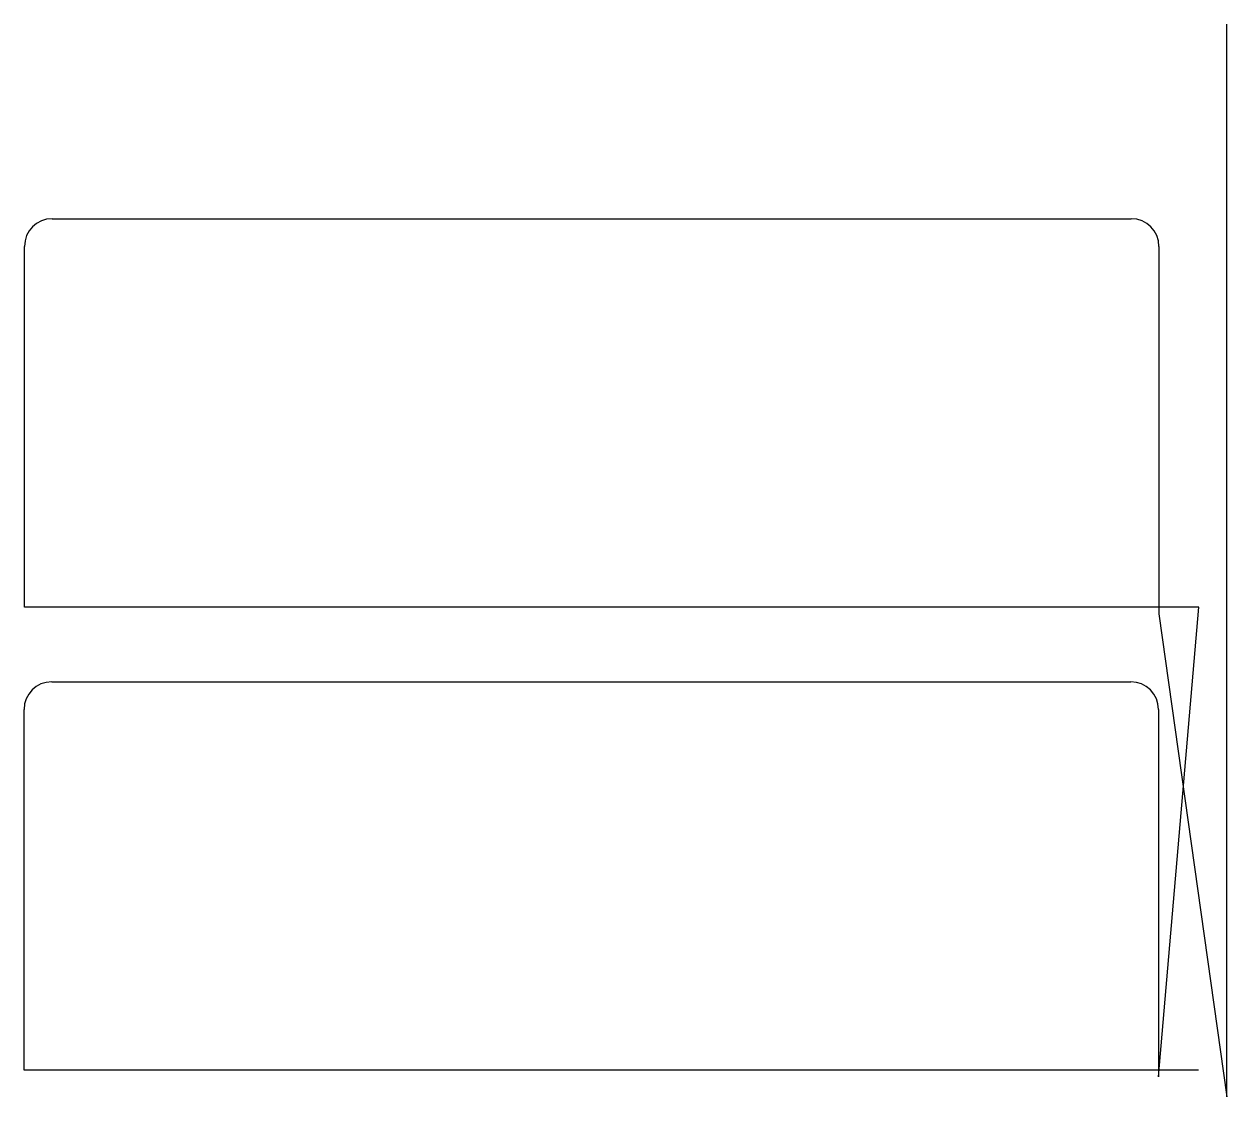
# Model space of a CAD drawing. Header units: metres. Extents: x 20 to 923, y 1195 to 2000.
import ezdxf

# ---------------------------------------------------------------- set-up
doc = ezdxf.new("R2010")
doc.units = ezdxf.units.M

msp = doc.modelspace()

# ---------------------------------------------------------------- linework, layer by layer
at = {"layer": 'TOOL_0'}
for p, q in [((922.911, 1999), (922.911, 2000)), ((922.911, 1194.631), (922.911, 1999)), ((41.109, 1853.892), (851.109, 1853.892)), ((20.359, 1562.392), (20.359, 1833.142)), ((871.859, 1833.142), (871.859, 1562.392)), ((871.859, 1562.392), (20.359, 1562.392)), ((871.556, 1209.75), (901.859, 1562.392)), ((901.859, 1562.392), (871.859, 1562.392)), ((871.859, 1562.392), (871.859, 1557.392)), ((871.859, 1557.392), (922.911, 1194.631)), ((40.806, 1506.25), (850.806, 1506.25)), ((20.056, 1214.75), (20.056, 1485.5)), ((871.556, 1485.5), (871.556, 1214.75)), ((871.556, 1214.75), (20.056, 1214.75)), ((901.556, 1214.75), (871.556, 1214.75)), ((871.556, 1214.75), (871.556, 1209.75))]:
    msp.add_line(p, q, dxfattribs=at)
for centre, start, end in [((41.109, 1833.142), 90, 180), ((851.109, 1833.142), 0, 90), ((40.806, 1485.5), 90, 180), ((850.806, 1485.5), 0, 90)]:
    msp.add_arc(centre, 20.75, start, end, dxfattribs=at)

doc.saveas('drawing.dxf')
